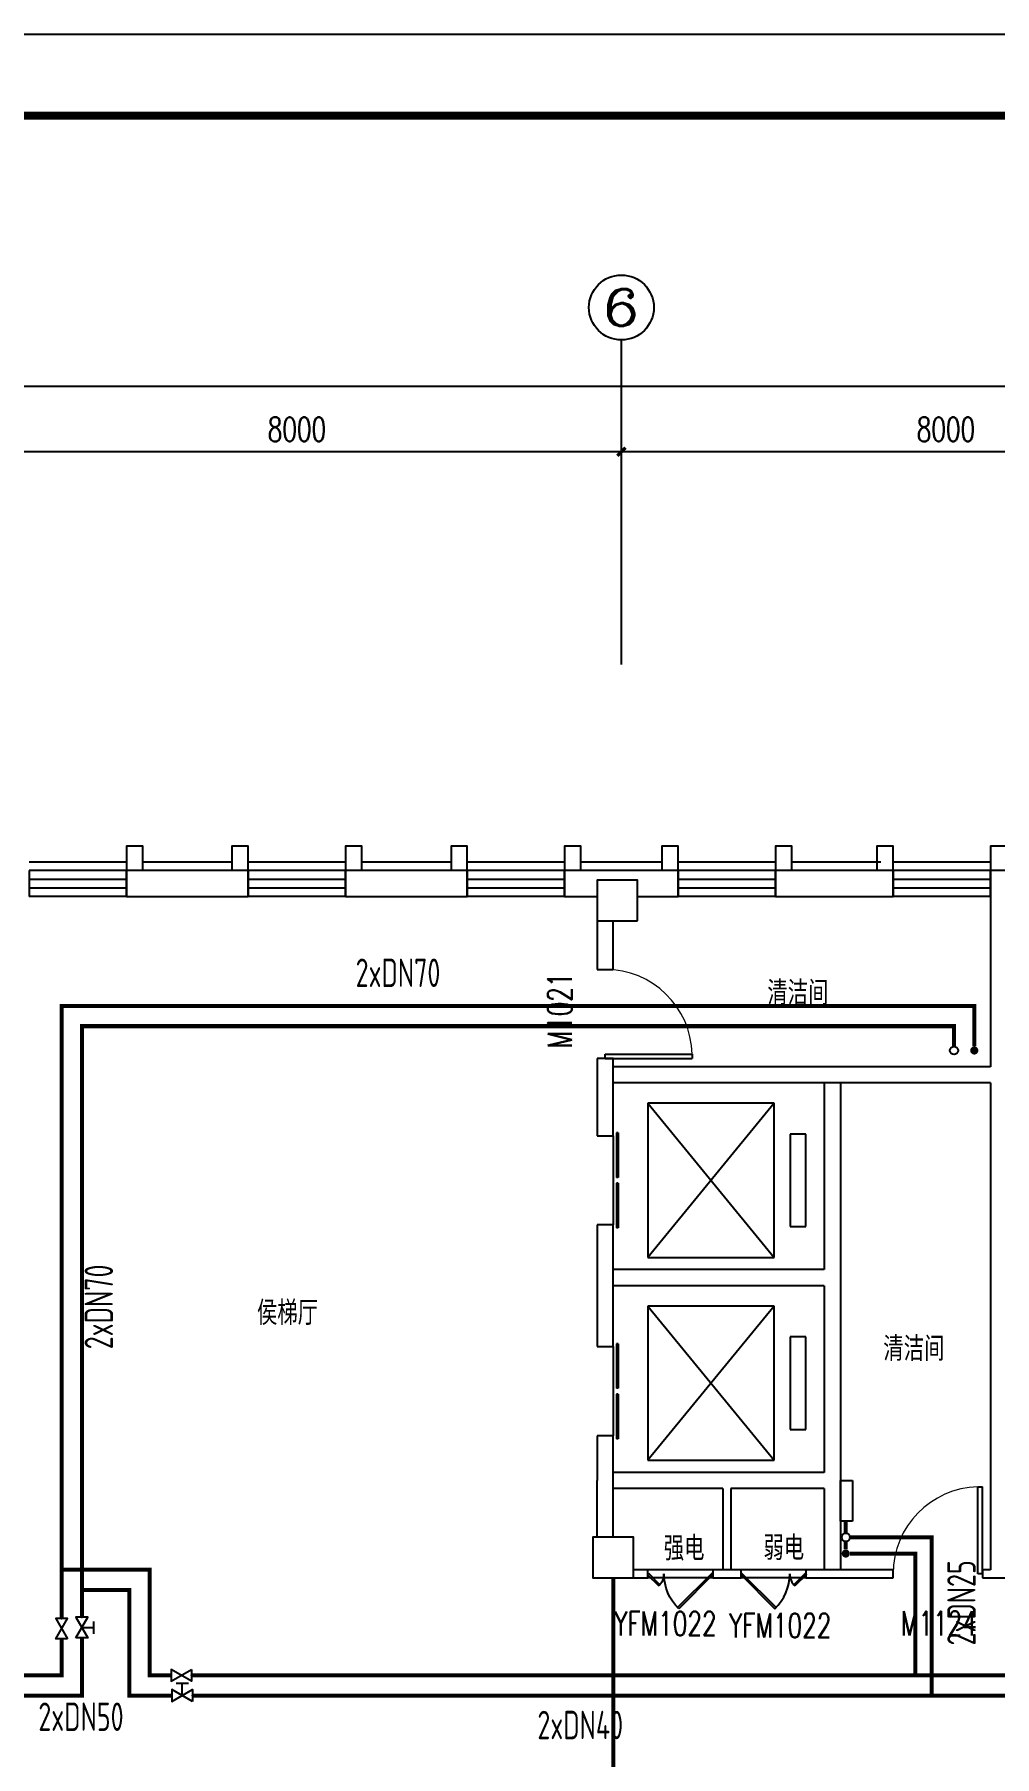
# Model space of a CAD drawing. Extents: x 2297255 to 2381355, y -608375 to -364775.
# Drawn here: x 2340632 to 2352467, y -386000 to -364775 of the extents above; entities that cross this region are included whole.
import ezdxf
from ezdxf.enums import TextEntityAlignment as Align

# ---------------------------------------------------------------- set-up
doc = ezdxf.new("R2010")
doc.units = 0
doc.header["$LTSCALE"] = 1000
doc.header["$MEASUREMENT"] = 0
doc.linetypes.add('CENTER', pattern=[2, 1.25, -0.25, 0.25, -0.25])
doc.linetypes.add('DASH', pattern=[0.35, 0.25, -0.1])
doc.layers.add('A-FLOR-IDEN', color=7, linetype='Continuous', lineweight=20)
for name, color, linetype in [('AXIS', 3, 'Continuous'), ('AXIS_TEXT', 7, 'Continuous'), ('COLUMN', 9, 'Continuous'), ('EQ-采暖分集水器', 7, 'Continuous'), ('EVTR', 2, 'Continuous'), ('PIPE-暖供水', 3, 'Continuous'), ('PIPE-暖回水', 2, 'DASH'), ('PUB_DIM', 3, 'Continuous'), ('TH_TEXT', 7, 'Continuous'), ('TK', 4, 'Continuous'), ('VALVE-暖供水', 7, 'Continuous'), ('VALVE-暖回水', 7, 'Continuous'), ('VPIPE-暖回水', 2, 'Continuous'), ('WALL', 9, 'Continuous'), ('WINDOW', 4, 'Continuous'), ('WINDOW_TEXT', 7, 'Continuous'), ('立面', 254, 'Continuous')]:
    doc.layers.add(name, color=color, linetype=linetype)
doc.styles.add('_TCH_AXIS', font='COMPLEX', dxfattribs={"bigfont": 'GBCBIG'})
doc.styles.add('_TCH_DIM_T3', font='SIMPLEX', dxfattribs={"width": 0.705882, "bigfont": 'GBCBIG'})
doc.styles.add('_TCH_WINDOW', font='SIMPLEX', dxfattribs={"height": 3.5, "bigfont": 'GBCBIG'})
doc.styles.add('COMPLEX', font='COMPLEX')
doc.styles.add('HZTXT1', font='romans.shx', dxfattribs={"width": 0.7, "bigfont": 'GBHZFS.SHX'})
doc.styles.add('ROS', font='simhei.ttf', dxfattribs={"width": 0.7})
doc.styles.get("Standard").update_dxf_attribs({"font": 'gbenor.shx', "bigfont": 'gbcbig.shx'})
doc.styles.add('TSSD_Rein', font='Tssdeng.shx', dxfattribs={"width": 0.7, "bigfont": 'hztxt.shx'})
doc.dimstyles.new('_TCH_ARCH&&100', dxfattribs={"dimtxt": 297.5, "dimasz": 100, "dimexe": 250, "dimexo": 300, "dimgap": 126.25, "dimtad": 1, "dimdec": 0, "dimzin": 0, "dimdsep": 46, "dimtxsty": '_TCH_DIM_T3', "dimblk": 'ARCHTICK', "dimcen": 0.09, "dimclrt": 7, "dimazin": 2, "dimtfac": 1, "dimtdec": 0, "dimtix": 1, "dimtmove": 2, "dimatfit": 3, "dimfxl": 30, "dimtolj": 1, "dimtzin": 0, "dimarcsym": 0})

# ---------------------------------------------------------------- blocks, each defined once
blk = doc.blocks.new('_ArchTick')
at = {"color": 0, "linetype": 'ByBlock', "const_width": 0.4}
blk.add_lwpolyline([(-0.5, -0.5), (0.5, 0.5)], dxfattribs=at)
blk = doc.blocks.new('*D99')
at = {"layer": 'Defpoints', "color": 0, "transparency": 16777216}
for p in [(11621, 25057), (-45219, 24014), (11621, 24014)]:
    blk.add_point(p, dxfattribs=at)
at = {"layer": 'PUB_DIM', "color": 0, "lineweight": -2, "transparency": 16777216}
for p, q in [((-45219, 24314), (-45219, 25307)), ((11621, 24314), (11621, 25307)), ((-45219, 25057), (11621, 25057))]:
    blk.add_line(p, q, dxfattribs=at)
at = {"layer": 'PUB_DIM', "color": 0, "lineweight": -2, "transparency": 16777216, "xscale": 100, "yscale": 100, "zscale": 100, "rotation": 180}
blk.add_blockref('_ArchTick', (-45219, 25057), dxfattribs=at)
at = {"layer": 'PUB_DIM', "color": 0, "lineweight": -2, "transparency": 16777216, "xscale": 100, "yscale": 100, "zscale": 100}
blk.add_blockref('_ArchTick', (11621, 25057), dxfattribs=at)
at = {"layer": 'PUB_DIM', "color": 7, "transparency": 16777216, "insert": (-16799, 25332), "char_height": 297.5, "attachment_point": 5, "style": '_TCH_DIM_T3'}
blk.add_mtext('\\A1;56840', dxfattribs=at)
blk = doc.blocks.new('*D105')
at = {"layer": 'Defpoints', "color": 0, "transparency": 16777216}
for p in [(-4799, 24250), (-12799, 23233), (-4799, 23233)]:
    blk.add_point(p, dxfattribs=at)
at = {"layer": 'PUB_DIM', "color": 0, "lineweight": -2, "transparency": 16777216}
for p, q in [((-12799, 23533), (-12799, 24500)), ((-4799, 23533), (-4799, 24500)), ((-12799, 24250), (-4799, 24250))]:
    blk.add_line(p, q, dxfattribs=at)
at = {"layer": 'PUB_DIM', "color": 0, "lineweight": -2, "transparency": 16777216, "xscale": 100, "yscale": 100, "zscale": 100, "rotation": 180}
blk.add_blockref('_ArchTick', (-12799, 24250), dxfattribs=at)
at = {"layer": 'PUB_DIM', "color": 0, "lineweight": -2, "transparency": 16777216, "xscale": 100, "yscale": 100, "zscale": 100}
blk.add_blockref('_ArchTick', (-4799, 24250), dxfattribs=at)
at = {"layer": 'PUB_DIM', "color": 7, "transparency": 16777216, "insert": (-8799, 24525), "char_height": 297.5, "attachment_point": 5, "style": '_TCH_DIM_T3'}
blk.add_mtext('\\A1;8000', dxfattribs=at)
blk = doc.blocks.new('*D106')
at = {"layer": 'Defpoints', "color": 0, "transparency": 16777216}
for p in [(3201, 24250), (-4799, 23233), (3201, 23233)]:
    blk.add_point(p, dxfattribs=at)
at = {"layer": 'PUB_DIM', "color": 0, "lineweight": -2, "transparency": 16777216}
for p, q in [((-4799, 23533), (-4799, 24500)), ((3201, 23533), (3201, 24500)), ((-4799, 24250), (3201, 24250))]:
    blk.add_line(p, q, dxfattribs=at)
at = {"layer": 'PUB_DIM', "color": 0, "lineweight": -2, "transparency": 16777216, "xscale": 100, "yscale": 100, "zscale": 100, "rotation": 180}
blk.add_blockref('_ArchTick', (-4799, 24250), dxfattribs=at)
at = {"layer": 'PUB_DIM', "color": 0, "lineweight": -2, "transparency": 16777216, "xscale": 100, "yscale": 100, "zscale": 100}
blk.add_blockref('_ArchTick', (3201, 24250), dxfattribs=at)
at = {"layer": 'PUB_DIM', "color": 7, "transparency": 16777216, "insert": (-799, 24525), "char_height": 297.5, "attachment_point": 5, "style": '_TCH_DIM_T3'}
blk.add_mtext('\\A1;8000', dxfattribs=at)
blk = doc.blocks.new('*D246')
at = {"layer": 'Defpoints', "color": 0, "transparency": 16777216}
for p in [(11621, 25057), (-45219, 24014), (11621, 24014)]:
    blk.add_point(p, dxfattribs=at)
at = {"layer": 'PUB_DIM', "color": 0, "lineweight": -2, "transparency": 16777216}
for p, q in [((-45219, 24314), (-45219, 25307)), ((11621, 24314), (11621, 25307)), ((-45219, 25057), (11621, 25057))]:
    blk.add_line(p, q, dxfattribs=at)
at = {"layer": 'PUB_DIM', "color": 0, "lineweight": -2, "transparency": 16777216, "xscale": 100, "yscale": 100, "zscale": 100, "rotation": 180}
blk.add_blockref('_ArchTick', (-45219, 25057), dxfattribs=at)
at = {"layer": 'PUB_DIM', "color": 0, "lineweight": -2, "transparency": 16777216, "xscale": 100, "yscale": 100, "zscale": 100}
blk.add_blockref('_ArchTick', (11621, 25057), dxfattribs=at)
at = {"layer": 'PUB_DIM', "color": 7, "transparency": 16777216, "insert": (-16799, 25332), "char_height": 297.5, "attachment_point": 5, "style": '_TCH_DIM_T3'}
blk.add_mtext('\\A1;56840', dxfattribs=at)
blk = doc.blocks.new('*D252')
at = {"layer": 'Defpoints', "color": 0, "transparency": 16777216}
for p in [(-4799, 24250), (-12799, 23233), (-4799, 23233)]:
    blk.add_point(p, dxfattribs=at)
at = {"layer": 'PUB_DIM', "color": 0, "lineweight": -2, "transparency": 16777216}
for p, q in [((-12799, 23533), (-12799, 24500)), ((-4799, 23533), (-4799, 24500)), ((-12799, 24250), (-4799, 24250))]:
    blk.add_line(p, q, dxfattribs=at)
at = {"layer": 'PUB_DIM', "color": 0, "lineweight": -2, "transparency": 16777216, "xscale": 100, "yscale": 100, "zscale": 100, "rotation": 180}
blk.add_blockref('_ArchTick', (-12799, 24250), dxfattribs=at)
at = {"layer": 'PUB_DIM', "color": 0, "lineweight": -2, "transparency": 16777216, "xscale": 100, "yscale": 100, "zscale": 100}
blk.add_blockref('_ArchTick', (-4799, 24250), dxfattribs=at)
at = {"layer": 'PUB_DIM', "color": 7, "transparency": 16777216, "insert": (-8799, 24525), "char_height": 297.5, "attachment_point": 5, "style": '_TCH_DIM_T3'}
blk.add_mtext('\\A1;8000', dxfattribs=at)
blk = doc.blocks.new('*D253')
at = {"layer": 'Defpoints', "color": 0, "transparency": 16777216}
for p in [(3201, 24250), (-4799, 23233), (3201, 23233)]:
    blk.add_point(p, dxfattribs=at)
at = {"layer": 'PUB_DIM', "color": 0, "lineweight": -2, "transparency": 16777216}
for p, q in [((-4799, 23533), (-4799, 24500)), ((3201, 23533), (3201, 24500)), ((-4799, 24250), (3201, 24250))]:
    blk.add_line(p, q, dxfattribs=at)
at = {"layer": 'PUB_DIM', "color": 0, "lineweight": -2, "transparency": 16777216, "xscale": 100, "yscale": 100, "zscale": 100, "rotation": 180}
blk.add_blockref('_ArchTick', (-4799, 24250), dxfattribs=at)
at = {"layer": 'PUB_DIM', "color": 0, "lineweight": -2, "transparency": 16777216, "xscale": 100, "yscale": 100, "zscale": 100}
blk.add_blockref('_ArchTick', (3201, 24250), dxfattribs=at)
at = {"layer": 'PUB_DIM', "color": 7, "transparency": 16777216, "insert": (-799, 24525), "char_height": 297.5, "attachment_point": 5, "style": '_TCH_DIM_T3'}
blk.add_mtext('\\A1;8000', dxfattribs=at)
blk = doc.blocks.new('*D393')
at = {"layer": 'Defpoints', "color": 0, "transparency": 16777216}
for p in [(11621, 25057), (-45219, 24014), (11621, 24014)]:
    blk.add_point(p, dxfattribs=at)
at = {"layer": 'PUB_DIM', "color": 0, "lineweight": -2, "transparency": 16777216}
for p, q in [((-45219, 24314), (-45219, 25307)), ((11621, 24314), (11621, 25307)), ((-45219, 25057), (11621, 25057))]:
    blk.add_line(p, q, dxfattribs=at)
at = {"layer": 'PUB_DIM', "color": 0, "lineweight": -2, "transparency": 16777216, "xscale": 100, "yscale": 100, "zscale": 100, "rotation": 180}
blk.add_blockref('_ArchTick', (-45219, 25057), dxfattribs=at)
at = {"layer": 'PUB_DIM', "color": 0, "lineweight": -2, "transparency": 16777216, "xscale": 100, "yscale": 100, "zscale": 100}
blk.add_blockref('_ArchTick', (11621, 25057), dxfattribs=at)
at = {"layer": 'PUB_DIM', "color": 7, "transparency": 16777216, "insert": (-16799, 25332), "char_height": 297.5, "attachment_point": 5, "style": '_TCH_DIM_T3'}
blk.add_mtext('\\A1;56840', dxfattribs=at)
blk = doc.blocks.new('*D399')
at = {"layer": 'Defpoints', "color": 0, "transparency": 16777216}
for p in [(-4799, 24250), (-12799, 23233), (-4799, 23233)]:
    blk.add_point(p, dxfattribs=at)
at = {"layer": 'PUB_DIM', "color": 0, "lineweight": -2, "transparency": 16777216}
for p, q in [((-12799, 23533), (-12799, 24500)), ((-4799, 23533), (-4799, 24500)), ((-12799, 24250), (-4799, 24250))]:
    blk.add_line(p, q, dxfattribs=at)
at = {"layer": 'PUB_DIM', "color": 0, "lineweight": -2, "transparency": 16777216, "xscale": 100, "yscale": 100, "zscale": 100, "rotation": 180}
blk.add_blockref('_ArchTick', (-12799, 24250), dxfattribs=at)
at = {"layer": 'PUB_DIM', "color": 0, "lineweight": -2, "transparency": 16777216, "xscale": 100, "yscale": 100, "zscale": 100}
blk.add_blockref('_ArchTick', (-4799, 24250), dxfattribs=at)
at = {"layer": 'PUB_DIM', "color": 7, "transparency": 16777216, "insert": (-8799, 24525), "char_height": 297.5, "attachment_point": 5, "style": '_TCH_DIM_T3'}
blk.add_mtext('\\A1;8000', dxfattribs=at)
blk = doc.blocks.new('*D400')
at = {"layer": 'Defpoints', "color": 0, "transparency": 16777216}
for p in [(3201, 24250), (-4799, 23233), (3201, 23233)]:
    blk.add_point(p, dxfattribs=at)
at = {"layer": 'PUB_DIM', "color": 0, "lineweight": -2, "transparency": 16777216}
for p, q in [((-4799, 23533), (-4799, 24500)), ((3201, 23533), (3201, 24500)), ((-4799, 24250), (3201, 24250))]:
    blk.add_line(p, q, dxfattribs=at)
at = {"layer": 'PUB_DIM', "color": 0, "lineweight": -2, "transparency": 16777216, "xscale": 100, "yscale": 100, "zscale": 100, "rotation": 180}
blk.add_blockref('_ArchTick', (-4799, 24250), dxfattribs=at)
at = {"layer": 'PUB_DIM', "color": 0, "lineweight": -2, "transparency": 16777216, "xscale": 100, "yscale": 100, "zscale": 100}
blk.add_blockref('_ArchTick', (3201, 24250), dxfattribs=at)
at = {"layer": 'PUB_DIM', "color": 7, "transparency": 16777216, "insert": (-799, 24525), "char_height": 297.5, "attachment_point": 5, "style": '_TCH_DIM_T3'}
blk.add_mtext('\\A1;8000', dxfattribs=at)
blk = doc.blocks.new('_FZHK')
blk.add_lwpolyline([(-0.5, -0.5), (0.5, -0.5), (0.5, 0.5), (-0.5, 0.5)], close=True)
blk = doc.blocks.new('$WINLIB2D$00000001')
at = {"color": 0}
for points in [[(-0.5, 0.5), (-0.5, -0.5)], [(-0.5, 0.5), (0.5, 0.5)], [(0.5, -0.5), (0.5, 0.5)], [(0.5, 0.167), (-0.5, 0.167)], [(0.5, -0.167), (-0.5, -0.167)], [(-0.5, -0.5), (0.5, -0.5)]]:
    blk.add_lwpolyline(points, dxfattribs=at)
blk = doc.blocks.new('$DorLib2D$00000001')
for p, q in [((0.45, 0.975), (0.5, 0.975)), ((0.45, 0), (0.45, 0.975)), ((0.5, 0), (0.5, 0.975)), ((0.5, 0), (0.45, 0))]:
    blk.add_line(p, q)
at = {"lineweight": 13}
blk.add_arc((0.475, 0), 0.975, 91.4693, 180, dxfattribs=at)
blk = doc.blocks.new('$DORLIB2D$00000127')
at = {"color": 0}
for points in [[(-0.533, 0.795), (-0.533, 0.69)], [(-0.033, 0.795), (-0.533, 0.795)], [(-0.033, 0.795), (-0.033, 0.69)], [(0.533, 0.795), (0.033, 0.795)], [(0.033, 0.795), (0.033, 0.69)], [(0.533, 0.795), (0.533, 0.69)], [(-0.033, 0.69), (-0.533, 0.69)], [(0.533, 0.69), (0.033, 0.69)], [(0.5, 0.5), (-0.5, 0.5)]]:
    blk.add_lwpolyline(points, dxfattribs=at)
blk = doc.blocks.new('$DorLib2D$00000221')
at = {"color": 0}
for p, q in [((0.509, 0.007), (-0.022, 0.538)), ((0.491, -0.01), (-0.04, 0.521)), ((-0.509, 0.009), (-0.331, 0.187)), ((-0.491, -0.009), (-0.509, 0.009)), ((-0.491, -0.009), (-0.313, 0.169)), ((0.491, -0.01), (0.509, 0.007))]:
    blk.add_line(p, q, dxfattribs=at)
for centre, radius, start, end in [((0.505, -0.002), 0.755, 134.2734, 179.7238), ((-0.501, 0.003), 0.251, 359.7899, 47.313)]:
    blk.add_arc(centre, radius, start, end, dxfattribs=at)
blk = doc.blocks.new('_AXISO')
blk.add_circle((0, 0), 0.5)
at = {"layer": 'AXIS_TEXT', "style": 'COMPLEX', "width": 1.041667}
blk.add_attdef('A', text='', height=0.56, dxfattribs=at).set_placement((-0.25, -0.28), (0.25, -0.28), align=Align.FIT)
blk = doc.blocks.new('*D430')
at = {"layer": 'Defpoints', "color": 0, "transparency": 16777216}
for p in [(11621, 25057), (-45219, 24014), (11621, 24014)]:
    blk.add_point(p, dxfattribs=at)
at = {"layer": 'PUB_DIM', "color": 0, "lineweight": -2, "transparency": 16777216}
for p, q in [((-45219, 24314), (-45219, 25307)), ((11621, 24314), (11621, 25307)), ((-45219, 25057), (11621, 25057))]:
    blk.add_line(p, q, dxfattribs=at)
at = {"layer": 'PUB_DIM', "color": 0, "lineweight": -2, "transparency": 16777216, "xscale": 100, "yscale": 100, "zscale": 100, "rotation": 180}
blk.add_blockref('_ArchTick', (-45219, 25057), dxfattribs=at)
at = {"layer": 'PUB_DIM', "color": 0, "lineweight": -2, "transparency": 16777216, "xscale": 100, "yscale": 100, "zscale": 100}
blk.add_blockref('_ArchTick', (11621, 25057), dxfattribs=at)
at = {"layer": 'PUB_DIM', "color": 7, "transparency": 16777216, "insert": (-16799, 25332), "char_height": 297.5, "attachment_point": 5, "style": '_TCH_DIM_T3'}
blk.add_mtext('\\A1;56840', dxfattribs=at)
blk = doc.blocks.new('*D436')
at = {"layer": 'Defpoints', "color": 0, "transparency": 16777216}
for p in [(-4799, 24250), (-12799, 23233), (-4799, 23233)]:
    blk.add_point(p, dxfattribs=at)
at = {"layer": 'PUB_DIM', "color": 0, "lineweight": -2, "transparency": 16777216}
for p, q in [((-12799, 23533), (-12799, 24500)), ((-4799, 23533), (-4799, 24500)), ((-12799, 24250), (-4799, 24250))]:
    blk.add_line(p, q, dxfattribs=at)
at = {"layer": 'PUB_DIM', "color": 0, "lineweight": -2, "transparency": 16777216, "xscale": 100, "yscale": 100, "zscale": 100, "rotation": 180}
blk.add_blockref('_ArchTick', (-12799, 24250), dxfattribs=at)
at = {"layer": 'PUB_DIM', "color": 0, "lineweight": -2, "transparency": 16777216, "xscale": 100, "yscale": 100, "zscale": 100}
blk.add_blockref('_ArchTick', (-4799, 24250), dxfattribs=at)
at = {"layer": 'PUB_DIM', "color": 7, "transparency": 16777216, "insert": (-8799, 24525), "char_height": 297.5, "attachment_point": 5, "style": '_TCH_DIM_T3'}
blk.add_mtext('\\A1;8000', dxfattribs=at)
blk = doc.blocks.new('*D437')
at = {"layer": 'Defpoints', "color": 0, "transparency": 16777216}
for p in [(3201, 24250), (-4799, 23233), (3201, 23233)]:
    blk.add_point(p, dxfattribs=at)
at = {"layer": 'PUB_DIM', "color": 0, "lineweight": -2, "transparency": 16777216}
for p, q in [((-4799, 23533), (-4799, 24500)), ((3201, 23533), (3201, 24500)), ((-4799, 24250), (3201, 24250))]:
    blk.add_line(p, q, dxfattribs=at)
at = {"layer": 'PUB_DIM', "color": 0, "lineweight": -2, "transparency": 16777216, "xscale": 100, "yscale": 100, "zscale": 100, "rotation": 180}
blk.add_blockref('_ArchTick', (-4799, 24250), dxfattribs=at)
at = {"layer": 'PUB_DIM', "color": 0, "lineweight": -2, "transparency": 16777216, "xscale": 100, "yscale": 100, "zscale": 100}
blk.add_blockref('_ArchTick', (3201, 24250), dxfattribs=at)
at = {"layer": 'PUB_DIM', "color": 7, "transparency": 16777216, "insert": (-799, 24525), "char_height": 297.5, "attachment_point": 5, "style": '_TCH_DIM_T3'}
blk.add_mtext('\\A1;8000', dxfattribs=at)
blk = doc.blocks.new('A$C09CB6E84')
for p, q in [((-16300, -11580), (-17835, -12772)), ((-17835, -12772), (-20266, -12772))]:
    blk.add_line(p, q)
at = {"layer": '立面', "linetype": 'CENTER', "const_width": 50}
blk.add_lwpolyline([(-16300, -8600), (-16300, -24100)], dxfattribs=at)
at = {"layer": 'TH_TEXT', "style": 'TSSD_Rein', "width": 0.7}
for s, p in [('挡烟垂壁', (-20243, -12596)), ('(', (-19123, -12596)), ('余同', (-18936, -12596)), (')', (-18376, -12596)), ('据地', (-19773, -13258)), ('2.8', (-19213, -13258)), ('米', (-18546, -13258))]:
    blk.add_text(s, height=400, dxfattribs=at).set_placement(p)
blk = doc.blocks.new('$VALVE$00000913')
blk.add_lwpolyline([(-128, -74), (128, 74), (128, -74), (-128, 74)], close=True)
for points in [[(-76, 149), (76, 149)], [(0, 0), (0, 149)]]:
    blk.add_lwpolyline(points)
for p in [(-128, 0), (128, 0)]:
    blk.add_point(p)
blk = doc.blocks.new('$VALVE$00000295')
blk.add_lwpolyline([(-125, 72), (-125, -72), (125, 72), (125, -72), (-125, 72)])
for p in [(-125, 0), (125, 0)]:
    blk.add_point(p)
blk = doc.blocks.new('*U579')
at = {"color": 3}
blk.add_lwpolyline([(-84100, 0), (0, 0), (0, 59400), (-84100, 59400)], close=True, dxfattribs=at)
at = {"color": 3, "const_width": 100}
blk.add_lwpolyline([(-81600, 1000), (-1000, 1000), (-1000, 58400), (-81600, 58400)], close=True, dxfattribs=at)
at = {"layer": 'TK', "color": 4, "style": 'HZTXT1'}
for tag, height, width, p in [('项目负责1', 400, 0.6, (-4500, 19196)), ('项目负责2', 400, 0.6, (-4500, 18296)), ('专责', 400, 0.6, (-4500, 17396)), ('审定', 400, 0.6, (-4500, 16496)), ('审核', 400, 0.6, (-4500, 15596)), ('校对', 400, 0.6, (-4500, 14696)), ('设计', 400, 0.6, (-4500, 13796)), ('绘图', 400, 0.6, (-4500, 12896)), ('建设单位', 450, 0.6, (-4500, 11050)), ('工号', 400, 0.5, (-5501, 3507)), ('版次', 400, 0.7, (-2138, 3498)), ('阶段', 400, 0.7, (-2138, 2498)), ('比例', 400, 0.7, (-5491, 1513)), ('日期', 400, 0.7, (-2138, 1498))]:
    blk.add_attdef(tag, text='', height=height, dxfattribs=dict(at, width=width)).set_placement(p, align=Align.MIDDLE)
at = {"layer": 'TK', "color": 1, "lineweight": -3, "style": 'HZTXT1', "width": 0.6}
blk.add_attdef('工程名称', text='', height=450, dxfattribs=at).set_placement((-4500, 9050), align=Align.MIDDLE)
at = {"layer": 'TK', "color": 4, "lineweight": -3, "style": 'HZTXT1', "width": 0.6}
blk.add_attdef('子项名称', text='', height=450, dxfattribs=at).set_placement((-4500, 7050), align=Align.MIDDLE)
at = {"layer": 'TK', "color": 1, "lineweight": -3, "width": 0.6, "flags": 104}
blk.add_attdef('图名', text='', height=400, dxfattribs=at).set_placement((-4558, 4958), align=Align.MIDDLE_CENTER)
at = {"layer": 'TK', "color": 1, "style": 'HZTXT1', "width": 0.7}
blk.add_attdef('图号', text='', height=400, dxfattribs=at).set_placement((-5491, 2513), align=Align.MIDDLE)
blk = doc.blocks.new('A$C7281566F')
for points in [[(-10699.5, 19089.4), (-10699.5, 19389.4), (-10899.5, 19389.4), (-10899.5, 19089.4)], [(-9399.5, 19089.4), (-9399.5, 19389.4), (-9599.5, 19389.4), (-9599.5, 19089.4)], [(-7999.5, 19089.4), (-7999.5, 19389.4), (-8199.5, 19389.4), (-8199.5, 19089.4)], [(-6699.5, 19089.4), (-6699.5, 19389.4), (-6899.5, 19389.4), (-6899.5, 19089.4)], [(-5299.5, 19089.4), (-5299.5, 19389.4), (-5499.5, 19389.4), (-5499.5, 19089.4)], [(-4099.5, 19089.4), (-4099.5, 19389.4), (-4299.5, 19389.4), (-4299.5, 19089.4)], [(-2699.5, 19089.4), (-2699.5, 19389.4), (-2899.5, 19389.4), (-2899.5, 19089.4)], [(-1449.5, 19089.4), (-1449.5, 19389.4), (-1649.5, 19389.4), (-1649.5, 19089.4)], [(-49.5, 19089.4), (-49.5, 19389.4), (-249.5, 19389.4), (-249.5, 19089.4)], [(-10899.5, 19189.4), (-12099.5, 19189.4)], [(-9599.5, 19189.4), (-10699.5, 19189.4)], [(-8199.5, 19189.4), (-9399.5, 19189.4)], [(-6899.5, 19189.4), (-7999.5, 19189.4)], [(-5499.5, 19189.4), (-6699.5, 19189.4)], [(-4299.5, 19189.4), (-5299.5, 19189.4)], [(-2899.5, 19189.4), (-4099.5, 19189.4)], [(-1599.5, 19189.4), (-2699.5, 19189.4)], [(-249.5, 19189.4), (-1449.5, 19189.4)]]:
    blk.add_lwpolyline(points)
at = {"layer": 'AXIS'}
blk.add_line((-4799.5, 21626.7), (-4799.5, 25626.7), dxfattribs=at)
at = {"layer": 'EVTR'}
for p, q in [((-2914.5, 16219.4), (-4474.5, 16219.4)), ((-4474.5, 16219.4), (-4474.5, 14319.4)), ((-2914.5, 16219.4), (-4474.5, 14319.4)), ((-4474.5, 16219.4), (-2914.5, 14319.4)), ((-2914.5, 14319.4), (-2914.5, 16219.4)), ((-2524.5, 15839.4), (-2719.5, 15839.4)), ((-2719.5, 15839.4), (-2719.5, 14699.4)), ((-2524.5, 14699.4), (-2524.5, 15839.4)), ((-2719.5, 14699.4), (-2524.5, 14699.4)), ((-4474.5, 14319.4), (-2914.5, 14319.4)), ((-2914.5, 13719.4), (-4474.5, 13719.4)), ((-4474.5, 13719.4), (-4474.5, 11819.4)), ((-2914.5, 13719.4), (-4474.5, 11819.4)), ((-4474.5, 13719.4), (-2914.5, 11819.4)), ((-2914.5, 11819.4), (-2914.5, 13719.4)), ((-2524.5, 13339.4), (-2719.5, 13339.4)), ((-2719.5, 13339.4), (-2719.5, 12199.4)), ((-2524.5, 12199.4), (-2524.5, 13339.4)), ((-2719.5, 12199.4), (-2524.5, 12199.4)), ((-4474.5, 11819.4), (-2914.5, 11819.4))]:
    blk.add_line(p, q, dxfattribs=at)
at = {"layer": 'WALL'}
for p, q in [((-9399.5, 19089.4), (-10899.5, 19089.4)), ((-10899.5, 19089.4), (-10899.5, 18769.4)), ((-9399.5, 18769.4), (-9399.5, 19089.4)), ((-6699.5, 19089.4), (-8199.5, 19089.4)), ((-8199.5, 19089.4), (-8199.5, 18769.4)), ((-6699.5, 18769.4), (-6699.5, 19089.4)), ((-4799.5, 19089.4), (-5499.5, 19089.4)), ((-5499.5, 19089.4), (-5499.5, 18769.4)), ((-4099.5, 19089.4), (-4799.5, 19089.4)), ((-4099.5, 18769.4), (-4099.5, 19089.4)), ((-1449.5, 19089.4), (-2899.5, 19089.4)), ((-2899.5, 19089.4), (-2899.5, 18769.4)), ((-1449.5, 18769.4), (-1449.5, 19089.4)), ((-49.5, 19089.4), (-249.5, 19089.4)), ((-249.5, 19089.4), (-249.5, 18769.4)), ((-10899.5, 18769.4), (-9399.5, 18769.4)), ((-8199.5, 18769.4), (-6699.5, 18769.4)), ((-5499.5, 18769.4), (-5099.5, 18769.4)), ((-4599.5, 18769.4), (-4099.5, 18769.4)), ((-2899.5, 18769.4), (-1449.5, 18769.4)), ((-249.5, 18769.4), (-249.5, 16669.4)), ((-5099.5, 18469.4), (-5099.5, 17869.4)), ((-4899.5, 17869.4), (-4899.5, 18469.4)), ((-5099.5, 17869.4), (-4899.5, 17869.4)), ((-4899.5, 16769.4), (-5099.5, 16769.4)), ((-5099.5, 16769.4), (-5099.5, 15819.4)), ((-4899.5, 15819.4), (-4899.5, 16769.4)), ((-2199.5, 16669.4), (-4899.5, 16669.4)), ((-4899.5, 16469.4), (-4899.5, 16669.4)), ((-249.5, 16669.4), (-2199.5, 16669.4)), ((-2199.5, 16469.4), (-4899.5, 16469.4)), ((-2299.5, 16469.4), (-2299.5, 14169.4)), ((-249.5, 16469.4), (-2199.5, 16469.4)), ((-2099.5, 16469.4), (-2099.5, 14069.4)), ((-249.5, 16469.4), (-249.5, 10469.4)), ((-5099.5, 15819.4), (-4899.5, 15819.4)), ((-4899.5, 14719.4), (-5099.5, 14719.4)), ((-5099.5, 14719.4), (-5099.5, 14069.4)), ((-4899.5, 14069.4), (-4899.5, 14719.4)), ((-5099.5, 14069.4), (-5099.5, 13219.4)), ((-2299.5, 14169.4), (-4899.5, 14169.4)), ((-4899.5, 13219.4), (-4899.5, 14069.4)), ((-2099.5, 14069.4), (-2099.5, 11569.4)), ((-2299.5, 13969.4), (-4899.5, 13969.4)), ((-2299.5, 13969.4), (-2299.5, 11669.4)), ((-5099.5, 13219.4), (-4899.5, 13219.4)), ((-4899.5, 12119.4), (-5099.5, 12119.4)), ((-5099.5, 12119.4), (-5099.5, 11569.4)), ((-4899.5, 11569.4), (-4899.5, 12119.4)), ((-5099.5, 10869.4), (-5099.5, 11569.4)), ((-3499.5, 11669.4), (-4899.5, 11669.4)), ((-4899.5, 10869.4), (-4899.5, 11569.4)), ((-3549.5, 11469.4), (-4899.5, 11469.4)), ((-3549.5, 11469.4), (-3549.5, 10469.4)), ((-2299.5, 11669.4), (-3499.5, 11669.4)), ((-2299.5, 11469.4), (-3449.5, 11469.4)), ((-3449.5, 11469.4), (-3449.5, 10469.4)), ((-2299.5, 11469.4), (-2299.5, 10469.4)), ((-2099.5, 11569.4), (-2099.5, 10469.4)), ((-4474.3, 10469.4), (-4649.5, 10469.4)), ((-4474.3, 10369.4), (-4474.3, 10469.4)), ((-3499.5, 10469.4), (-3674.3, 10469.4)), ((-3674.3, 10469.4), (-3674.3, 10369.4)), ((-3324.6, 10469.4), (-3499.5, 10469.4)), ((-3324.6, 10369.4), (-3324.6, 10469.4)), ((-2199.5, 10469.4), (-2524.6, 10469.4)), ((-2524.6, 10469.4), (-2524.6, 10369.4)), ((-1449.5, 10469.4), (-2199.5, 10469.4)), ((-1449.5, 10369.4), (-1449.5, 10469.4)), ((-249.5, 10469.4), (-349.5, 10469.4)), ((-349.5, 10469.4), (-349.5, 10369.4)), ((-4649.5, 10369.4), (-4474.3, 10369.4)), ((-3674.3, 10369.4), (-3499.5, 10369.4)), ((-3499.5, 10369.4), (-3324.6, 10369.4)), ((-2524.6, 10369.4), (-2199.5, 10369.4)), ((-2199.5, 10369.4), (-1449.5, 10369.4)), ((-349.5, 10369.4), (-49.5, 10369.4))]:
    blk.add_line(p, q, dxfattribs=at)
at = {"layer": 'WINDOW'}
for p, q in [((-3674.3, 10469.4), (-4474.3, 10469.4)), ((-2524.6, 10469.4), (-3324.6, 10469.4)), ((-3674.3, 10369.4), (-4474.3, 10369.4)), ((-2524.6, 10369.4), (-3324.6, 10369.4))]:
    blk.add_line(p, q, dxfattribs=at)
at = {"layer": 'AXIS'}
ref = blk.add_blockref('_AXISO', (-4799.5, 26026.7), dxfattribs=dict(at, xscale=800, yscale=800, zscale=800))
ref.add_attrib('A', '6', dxfattribs={"layer": 'AXIS_TEXT', "height": 452.5, "style": '_TCH_AXIS', "width": 1.5}).set_placement((-5025.7, 25800.4), (-4573.2, 25800.4), align=Align.FIT)
at = {"layer": 'COLUMN', "yscale": 500, "zscale": 500, "rotation": 90}
for p, xscale in [((-4849.5, 18719.4), 500), ((-4899.5, 10619.4), 499.9999999129213)]:
    blk.add_blockref('_FZHK', p, dxfattribs=dict(at, xscale=xscale))
at = {"layer": 'WINDOW'}
for name, p, xscale, yscale, zscale, rotation in [('$WINLIB2D$00000001', (-11499.5, 18929.4), 1200, 320, 1200, 180), ('$WINLIB2D$00000001', (-8799.5, 18929.4), 1200, 320, 1200, 180), ('$WINLIB2D$00000001', (-6099.5, 18929.4), 1200, 320, 1200, 180), ('$WINLIB2D$00000001', (-3499.5, 18929.4), 1200, 320, 1200, 180), ('$WINLIB2D$00000001', (-849.5, 18929.4), 1200, 320, 1200, 180), ('$DORLIB2D$00000127', (-4999.5, 15269.4), 1100, -200, 1100, 89.99999999999419), ('$DORLIB2D$00000127', (-4999.5, 12669.4), 1100, -200, 1100, 90)]:
    blk.add_blockref(name, p, dxfattribs=dict(at, xscale=xscale, yscale=yscale, zscale=zscale, rotation=rotation))
ref = blk.add_blockref('$DorLib2D$00000001', (-4999.5, 17319.4), dxfattribs=dict(at, xscale=-1100, yscale=-1100, zscale=-1100, rotation=89.99999999999419))
ref.add_attrib('A', 'M1021', (-5410.5, 16894.4), dxfattribs={"layer": 'WINDOW_TEXT', "height": 297.5, "rotation": 90, "style": '_TCH_WINDOW', "width": 0.705882})
ref = blk.add_blockref('$DorLib2D$00000001', (-899.5, 10419.4), dxfattribs=dict(at, xscale=-1100, yscale=-1100, zscale=-1100, rotation=180))
ref.add_attrib('A', 'M1124', (-1354.5, 9660.8), dxfattribs={"layer": 'WINDOW_TEXT', "height": 297.5, "style": '_TCH_WINDOW', "width": 0.705882})
ref = blk.add_blockref('$DorLib2D$00000221', (-4074.3, 10419.4), dxfattribs=dict(at, xscale=-800, yscale=800, zscale=-800, rotation=180))
ref.add_attrib('A', 'YFM1022', (-4886, 9657.3), dxfattribs={"layer": 'WINDOW_TEXT', "height": 297.5, "style": '_TCH_WINDOW', "width": 0.705882})
ref = blk.add_blockref('$DorLib2D$00000221', (-2924.6, 10419.4), dxfattribs=dict(at, xscale=800, yscale=800, zscale=800, rotation=180))
ref.add_attrib('A', 'YFM1022', (-3471.2, 9633.7), dxfattribs={"layer": 'WINDOW_TEXT', "height": 297.5, "style": '_TCH_WINDOW', "width": 0.705882})
at = {"layer": 'A-FLOR-IDEN', "style": 'ROS', "width": 0.7}
for s, p in [('清洁间', (-3000.1, 17458.1)), ('侯梯厅', (-9291.5, 13514.8)), ('清洁间', (-1570.3, 13072)), ('强电', (-4277.4, 10611.9)), ('弱电', (-3048.7, 10617.8))]:
    blk.add_text(s, height=262.87, dxfattribs=at).set_placement(p)
at = {"layer": 'PUB_DIM'}
for p1, p2, distance, picture, middle in [((-45219.5, 24014.1), (11620.5, 24014.1), 1042.6, '*D99', (-16799.5, 25331.7)), ((-45219.5, 24014.1), (11620.5, 24014.1), 1042.6, '*D246', (-16799.5, 25331.7)), ((-45219.5, 24014.1), (11620.5, 24014.1), 1042.6, '*D393', (-16799.5, 25331.7)), ((-45219.5, 24014.1), (11620.5, 24014.1), 1042.6, '*D430', (-16799.5, 25331.7)), ((-12799.5, 23232.8), (-4799.5, 23232.8), 1017, '*D105', (-8799.5, 24524.8)), ((-12799.5, 23232.8), (-4799.5, 23232.8), 1017, '*D252', (-8799.5, 24524.8)), ((-12799.5, 23232.8), (-4799.5, 23232.8), 1017, '*D399', (-8799.5, 24524.8)), ((-12799.5, 23232.8), (-4799.5, 23232.8), 1017, '*D436', (-8799.5, 24524.8)), ((-4799.5, 23232.8), (3200.5, 23232.8), 1017, '*D106', (-799.5, 24524.8)), ((-4799.5, 23232.8), (3200.5, 23232.8), 1017, '*D253', (-799.5, 24524.8)), ((-4799.5, 23232.8), (3200.5, 23232.8), 1017, '*D400', (-799.5, 24524.8)), ((-4799.5, 23232.8), (3200.5, 23232.8), 1017, '*D437', (-799.5, 24524.8))]:
    dim = blk.add_aligned_dim(p1=p1, p2=p2, distance=distance, dimstyle='_TCH_ARCH&&100', dxfattribs=at)
    dim.commit()
    dim.dimension.update_dxf_attribs({"geometry": picture, "text_midpoint": middle})

msp = doc.modelspace()

# ---------------------------------------------------------------- hatches: boundary and pattern name
at = {"layer": 'PIPE-暖供水', "linetype": 'Continuous'}
for points in [[(2341217.4, -376997.8), (2341217.4, -376972.8), (2341192.4, -376972.8)], [(2341217.4, -376997.8), (2341192.4, -376997.8), (2341192.4, -376972.8)], [(2351967.4, -376997.8), (2351967.4, -376972.8), (2351992.4, -376972.8)], [(2351967.4, -376997.8), (2351992.4, -376997.8), (2351992.4, -376972.8)], [(2351692, -383297.8), (2351692, -383272.8), (2351717, -383272.8)], [(2351692, -383297.8), (2351717, -383297.8), (2351717, -383272.8)], [(2341801.1, -383947.8), (2341826.1, -383947.8), (2341826.1, -383922.8)], [(2341801.1, -383947.8), (2341801.1, -383922.8), (2341826.1, -383922.8)], [(2341217.4, -385247.8), (2341242.4, -385247.8), (2341242.4, -385272.8)], [(2341217.4, -385247.8), (2341217.4, -385272.8), (2341242.4, -385272.8)], [(2341801.1, -385247.8), (2341776.1, -385247.8), (2341776.1, -385272.8)], [(2341801.1, -385247.8), (2341801.1, -385272.8), (2341776.1, -385272.8)]]:
    msp.add_hatch(color=256, dxfattribs=at).paths.add_polyline_path(points)
at = {"layer": 'PIPE-暖回水', "linetype": 'DASH'}
for points in [[(2340967.4, -376747.8), (2340967.4, -376722.8), (2340942.4, -376722.8)], [(2340967.4, -376747.8), (2340942.4, -376747.8), (2340942.4, -376722.8)], [(2352217.4, -376747.8), (2352217.4, -376722.8), (2352242.4, -376722.8)], [(2352217.4, -376747.8), (2352242.4, -376747.8), (2352242.4, -376722.8)], [(2352267.4, -377297.8), (2352266.3, -377287.4), (2352263.1, -377277.4), (2352257.9, -377268.4), (2352250.9, -377260.6), (2352242.4, -377254.5), (2352232.9, -377250.2), (2352222.6, -377248), (2352212.2, -377248), (2352202, -377250.2), (2352192.4, -377254.5), (2352183.9, -377260.6), (2352177, -377268.4), (2352171.7, -377277.4), (2352168.5, -377287.4), (2352167.4, -377297.8), (2352168.5, -377308.2), (2352171.7, -377318.1), (2352177, -377327.2), (2352183.9, -377334.9), (2352192.4, -377341.1), (2352202, -377345.3), (2352212.2, -377347.5), (2352222.6, -377347.5), (2352232.9, -377345.3), (2352242.4, -377341.1), (2352250.9, -377334.9), (2352257.9, -377327.2), (2352263.1, -377318.1), (2352266.3, -377308.2)], [(2351492, -383497.8), (2351517, -383497.8), (2351517, -383472.8)], [(2351492, -383497.8), (2351492, -383472.8), (2351517, -383472.8)], [(2342051.1, -383697.8), (2342076.1, -383697.8), (2342076.1, -383672.8)], [(2342051.1, -383697.8), (2342051.1, -383672.8), (2342076.1, -383672.8)], [(2340967.4, -384997.8), (2340992.4, -384997.8), (2340992.4, -385022.8)], [(2340967.4, -384997.8), (2340967.4, -385022.8), (2340992.4, -385022.8)], [(2342051.1, -384997.8), (2342026.1, -384997.8), (2342026.1, -385022.8)], [(2342051.1, -384997.8), (2342051.1, -385022.8), (2342026.1, -385022.8)]]:
    msp.add_hatch(color=256, dxfattribs=at).paths.add_polyline_path(points)
at = {"layer": 'VPIPE-暖回水', "linetype": 'DASH'}
msp.add_hatch(color=256, dxfattribs=at).paths.add_polyline_path([(2350683.7, -383497.8), (2350682.6, -383487.4), (2350679.4, -383477.4), (2350674.2, -383468.4), (2350667.2, -383460.6), (2350658.7, -383454.5), (2350649.2, -383450.2), (2350638.9, -383448), (2350628.5, -383448), (2350618.3, -383450.2), (2350608.7, -383454.5), (2350600.2, -383460.6), (2350593.3, -383468.4), (2350588, -383477.4), (2350584.8, -383487.4), (2350583.7, -383497.8), (2350584.8, -383508.2), (2350588, -383518.1), (2350593.3, -383527.2), (2350600.2, -383534.9), (2350608.7, -383541.1), (2350618.3, -383545.3), (2350628.5, -383547.5), (2350638.9, -383547.5), (2350649.2, -383545.3), (2350658.7, -383541.1), (2350667.2, -383534.9), (2350674.2, -383527.2), (2350679.4, -383518.1), (2350682.6, -383508.2)])

# ---------------------------------------------------------------- linework, layer by layer
at = {"layer": 'EQ-采暖分集水器'}
for p, q in [((2350567.4, -383097.8), (2350567.4, -382597.8)), ((2350567.4, -382597.8), (2350717.4, -382597.8)), ((2350567.4, -383097.8), (2350567.4, -382597.8)), ((2350567.4, -382597.8), (2350717.4, -382597.8)), ((2350567.4, -383097.8), (2350567.4, -382597.8)), ((2350567.4, -382597.8), (2350717.4, -382597.8)), ((2350567.4, -383097.8), (2350567.4, -382597.8)), ((2350567.4, -382597.8), (2350717.4, -382597.8)), ((2350717.4, -382597.8), (2350717.4, -383097.8)), ((2350717.4, -382597.8), (2350717.4, -383097.8)), ((2350717.4, -382597.8), (2350717.4, -383097.8)), ((2350717.4, -382597.8), (2350717.4, -383097.8)), ((2350717.4, -383097.8), (2350567.4, -383097.8)), ((2350717.4, -383097.8), (2350567.4, -383097.8)), ((2350717.4, -383097.8), (2350567.4, -383097.8)), ((2350717.4, -383097.8), (2350567.4, -383097.8))]:
    msp.add_line(p, q, dxfattribs=at)
at = {"layer": 'PIPE-暖供水', "linetype": 'Continuous', "const_width": 50}
for points in [[(2341217.4, -376997.8), (2351967.4, -376997.8)], [(2341217.4, -383947.8), (2341217.4, -376997.8)], [(2351967.4, -376997.8), (2351967.4, -377247.8)], [(2350633.7, -383097.8), (2350633.7, -383247.8)], [(2350633.7, -383347.8), (2350633.7, -383447.8)], [(2350683.7, -383297.8), (2351692, -383297.8)], [(2351692, -383297.8), (2351692, -385247.8)], [(2341217.4, -384282.3), (2341217.4, -383947.8)], [(2341801.1, -383947.8), (2341217.4, -383947.8)], [(2341801.1, -385247.8), (2341801.1, -383947.8)], [(2341217.4, -385247.8), (2341217.4, -384538)], [(2341217.4, -385247.8), (2340419.3, -385247.8)], [(2342326.8, -385247.8), (2341801.1, -385247.8)], [(2351692, -385247.8), (2342582.5, -385247.8)], [(2356435.1, -385247.8), (2351692, -385247.8)]]:
    msp.add_lwpolyline(points, dxfattribs=at)
at = {"layer": 'PIPE-暖供水', "linetype": 'Continuous'}
for centre in [(2351967.4, -377297.8), (2350633.7, -383297.8)]:
    msp.add_circle(centre, 50, dxfattribs=at)
at = {"layer": 'PIPE-暖回水', "linetype": 'DASH', "const_width": 50}
for points in [[(2340967.4, -376747.8), (2352217.4, -376747.8)], [(2340967.4, -383697.8), (2340967.4, -376747.8)], [(2352217.4, -376747.8), (2352217.4, -377247.8)], [(2350683.7, -383497.8), (2351492, -383497.8)], [(2351492, -383497.8), (2351492, -384997.8)], [(2340967.4, -384298.8), (2340967.4, -383697.8)], [(2342051.1, -383697.8), (2340967.4, -383697.8)], [(2342051.1, -384997.8), (2342051.1, -383697.8)], [(2340967.4, -384997.8), (2340967.4, -384549.2)], [(2340967.4, -384997.8), (2340219.3, -384997.8)], [(2342319.3, -384997.8), (2342051.1, -384997.8)], [(2351492, -384997.8), (2342569.6, -384997.8)], [(2356428.9, -384997.8), (2351492, -384997.8)]]:
    msp.add_lwpolyline(points, dxfattribs=at)

# ---------------------------------------------------------------- block references
for name, p in [('*U579', (2381355.1, -424174.9)), ('A$C7281566F', (2352666.9, -394167.1)), ('A$C09CB6E84', (2364067.4, -375197.8))]:
    msp.add_blockref(name, p)
at = {"layer": 'VALVE-暖供水', "yscale": -1}
for p, rotation in [((2340967.4, -384424), 90), ((2342444.4, -384997.8), 180)]:
    msp.add_blockref('$VALVE$00000295', p, dxfattribs=dict(at, rotation=rotation))
at = {"layer": 'VALVE-暖回水', "yscale": -1}
for p, rotation in [((2341217.4, -384410.2), 90), ((2342454.6, -385247.8), 180)]:
    msp.add_blockref('$VALVE$00000913', p, dxfattribs=dict(at, rotation=rotation))

# ---------------------------------------------------------------- texts
at = {"layer": 'TH_TEXT', "style": 'TSSD_Rein', "width": 0.7}
for s, p in [('2xDN70', (2344591.5, -376515)), ('2xDN50', (2340680.3, -385684.1)), ('2xDN40', (2346832, -385786.2))]:
    msp.add_text(s, height=350, dxfattribs=at).set_placement(p)
for s, p in [('2xDN70', (2341600.7, -380980.2)), ('2xDN25', (2352234.3, -384631))]:
    msp.add_text(s, height=350, rotation=90, dxfattribs=at).set_placement(p)

doc.saveas('drawing.dxf')
